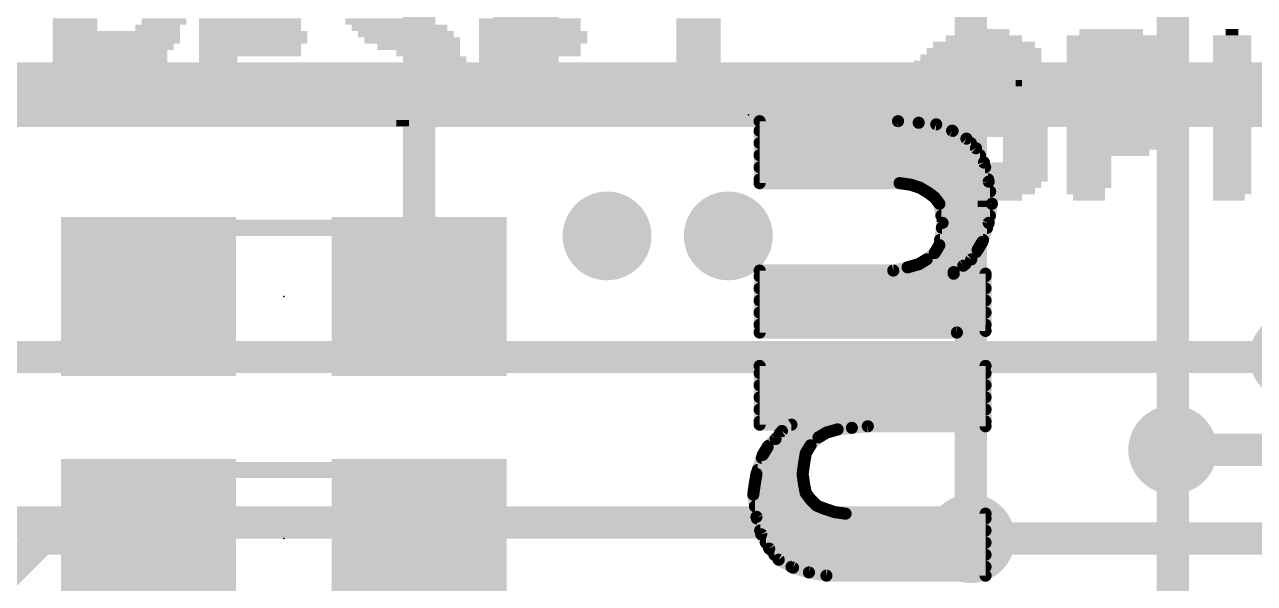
# Model space of a CAD drawing. Extents: x -29.2 to 57.4, y -20 to 37.1.
# Drawn here: x 18.31 to 26.04, y 19.02 to 22.54 of the extents above; entities that cross this region are included whole.
import ezdxf

# ---------------------------------------------------------------- set-up
doc = ezdxf.new("R2010")
doc.units = 0
for name, color, linetype in [('1', 12, 'CONTINUOUS'), ('16', 132, 'CONTINUOUS'), ('18', 110, 'CONTINUOUS'), ('21', 41, 'CONTINUOUS'), ('22', 40, 'CONTINUOUS'), ('23', 53, 'CONTINUOUS'), ('51', 53, 'CONTINUOUS')]:
    doc.layers.add(name, color=color, linetype=linetype)

# ---------------------------------------------------------------- blocks, each defined once
blk = doc.blocks.new('RECT')
blk.add_solid([(-0.5, -0.5), (0.5, -0.5), (-0.5, 0.5), (0.5, 0.5)])
blk = doc.blocks.new('ROUNDV')
at = {"const_width": 0.5}
blk.add_lwpolyline([(0, -0.25, 1), (0, 0.25, 1), (0, -0.25)], format="xyb", dxfattribs=at)

msp = doc.modelspace()

# ---------------------------------------------------------------- linework, layer by layer
at = {"layer": '1', "const_width": 0.2032}
for points in [[(24.257, 19.304), (24.257, 24.384)], [(20.789, 20.828), (20.789, 23.965)], [(25.527, 19.8628), (25.527, 22.86)], [(25.527, 19.8628), (25.527, 18.796)], [(18.161, 19.05), (18.415, 19.304)], [(18.415, 19.304), (19.089, 19.304)], [(20.789, 19.304), (20.789, 17.78)]]:
    msp.add_lwpolyline(points, dxfattribs=at)
at = {"layer": '1', "const_width": 0.1016}
for points in [[(20.7382, 20.828, 1), (20.8398, 20.828)], [(25.5778, 19.8628, 1), (25.4762, 19.8628)], [(25.4762, 19.8628, 1), (25.5778, 19.8628)], [(18.415, 19.3548, 1), (18.415, 19.2532)], [(18.4509, 19.2681, 1), (18.3791, 19.3399)], [(19.089, 19.2532, 1), (19.089, 19.3548)], [(20.8398, 19.304, 1), (20.7382, 19.304)], [(24.2062, 19.304, 1), (24.3078, 19.304)]]:
    msp.add_lwpolyline(points, format="xyb", dxfattribs=at)
at = {"layer": '16'}
for points, const_width in [([(21.463, 24.676), (21.463, 22.098)], 0.4064), ([(21.463, 22.098), (15.621, 22.098)], 0.4064), ([(26.7716, 22.098), (21.463, 22.098)], 0.4064), ([(17.78, 20.447), (26.289, 20.447)], 0.2032), ([(25.527, 19.8628), (26.8986, 19.8628)], 0.2032), ([(24.1808, 19.4056), (16.6624, 19.4056)], 0.2032), ([(24.257, 19.3294), (24.1808, 19.4056)], 0.2032), ([(24.257, 19.304), (24.257, 19.3294)], 0.2032), ([(24.257, 19.304), (26.7208, 19.304)], 0.2032)]:
    msp.add_lwpolyline(points, dxfattribs=dict(at, const_width=const_width))
for points, const_width in [([(21.463, 22.1996, 1), (21.463, 21.9964)], 0.2032), ([(21.463, 21.9964, 1), (21.463, 22.1996)], 0.2032), ([(21.3614, 22.098, 1), (21.5646, 22.098)], 0.2032), ([(25.527, 19.9136, 1), (25.527, 19.812)], 0.1016), ([(24.2167, 19.4415, 1), (24.1449, 19.3697)], 0.1016), ([(24.1808, 19.3548, 1), (24.1808, 19.4564)], 0.1016), ([(24.3078, 19.3294, 1), (24.2062, 19.3294)], 0.1016), ([(24.257, 19.3548, 1), (24.257, 19.2532)], 0.1016), ([(24.2211, 19.2935, 1), (24.2929, 19.3653)], 0.1016), ([(24.2062, 19.304, 1), (24.3078, 19.304)], 0.1016)]:
    msp.add_lwpolyline(points, format="xyb", dxfattribs=dict(at, const_width=const_width))
at = {"layer": '22', "const_width": 0.0762}
for points in [[(23.8, 21.931), (22.93, 21.931)], [(22.93, 21.931), (22.93, 21.541)], [(23.93, 21.921), (23.8, 21.931)], [(24.04, 21.911), (23.93, 21.921)], [(22.93, 21.8694), (24.1429, 21.8694)], [(24.14, 21.871), (24.04, 21.911)], [(24.23, 21.821), (24.14, 21.871)], [(22.93, 21.7932), (24.2578, 21.7932)], [(24.29, 21.761), (24.23, 21.821)], [(22.93, 21.717), (24.3144, 21.717)], [(24.34, 21.671), (24.29, 21.761)], [(22.93, 21.6408), (24.3476, 21.6408)], [(24.37, 21.551), (24.34, 21.671)], [(22.93, 21.5646), (24.3666, 21.5646)], [(22.93, 21.541), (23.81, 21.541)], [(23.81, 21.541), (23.88, 21.531)], [(23.88, 21.531), (23.94, 21.511)], [(24.39, 21.411), (24.37, 21.551)], [(23.94, 21.511), (23.99, 21.481)], [(23.9777, 21.4884), (24.3789, 21.4884)], [(23.99, 21.481), (24.03, 21.451)], [(24.03, 21.451), (24.06, 21.411)], [(24.0591, 21.4122), (24.3898, 21.4122)], [(24.06, 21.411), (24.08, 21.291)], [(24.37, 21.291), (24.39, 21.411)], [(24.0725, 21.336), (24.3775, 21.336)], [(24.08, 21.291), (24.06, 21.151)], [(24.0755, 21.2598), (24.3596, 21.2598)], [(24.33, 21.171), (24.37, 21.291)], [(24.06, 21.151), (24.03, 21.101)], [(24.0647, 21.1836), (24.3342, 21.1836)], [(24.3, 21.121), (24.33, 21.171)], [(24.03, 21.101), (23.98, 21.061)], [(24.0338, 21.1074), (24.2909, 21.1074)], [(24.26, 21.061), (24.3, 21.121)], [(23.77, 20.991), (22.93, 20.991)], [(22.93, 20.991), (22.93, 20.601)], [(23.86, 21.011), (23.77, 20.991)], [(23.93, 21.031), (23.86, 21.011)], [(23.98, 21.061), (23.93, 21.031)], [(23.9303, 21.0312), (24.2228, 21.0312)], [(24.15, 20.981), (24.21, 21.021)], [(24.21, 21.021), (24.26, 21.061)], [(22.93, 20.955), (24.35, 20.955)], [(24.15, 20.971), (24.15, 20.981)], [(24.35, 20.971), (24.15, 20.971)], [(24.35, 20.611), (24.35, 20.971)], [(22.93, 20.8788), (24.35, 20.8788)], [(22.93, 20.8026), (24.35, 20.8026)], [(22.93, 20.7264), (24.35, 20.7264)], [(22.93, 20.6502), (24.35, 20.6502)], [(24.17, 20.601), (24.35, 20.611)], [(22.93, 20.601), (24.17, 20.601)], [(22.93, 20.391), (22.93, 20.021)], [(24.35, 20.391), (22.93, 20.391)], [(24.35, 20.011), (24.35, 20.391)], [(22.93, 20.3454), (24.35, 20.3454)], [(22.93, 20.2692), (24.35, 20.2692)], [(22.93, 20.193), (24.35, 20.193)], [(22.93, 20.1168), (24.35, 20.1168)], [(22.93, 20.0406), (24.35, 20.0406)], [(22.93, 20.021), (23.13, 20.021)], [(23.13, 20.021), (23.07, 19.981)], [(23.35, 19.971), (23.42, 19.991)], [(23.42, 19.991), (23.51, 20.001)], [(23.51, 20.001), (23.61, 20.011)], [(23.61, 20.011), (24.35, 20.011)], [(23.03, 19.931), (22.98, 19.881)], [(23.07, 19.981), (23.03, 19.931)], [(23.0567, 19.9644), (23.339, 19.9644)], [(23.25, 19.891), (23.3, 19.941)], [(23.3, 19.941), (23.35, 19.971)], [(22.95, 19.831), (22.91, 19.711)], [(22.98, 19.881), (22.95, 19.831)], [(22.9872, 19.8882), (23.2483, 19.8882)], [(23.21, 19.781), (23.22, 19.841)], [(23.22, 19.841), (23.25, 19.891)], [(22.9437, 19.812), (23.2152, 19.812)], [(23.2, 19.711), (23.21, 19.781)], [(22.91, 19.711), (22.9, 19.651)], [(22.9183, 19.7358), (23.2035, 19.7358)], [(23.21, 19.641), (23.2, 19.711)], [(22.9, 19.651), (22.89, 19.581)], [(22.9014, 19.6596), (23.2073, 19.6596)], [(23.22, 19.591), (23.21, 19.641)], [(22.89, 19.581), (22.91, 19.441)], [(22.8903, 19.5834), (23.2257, 19.5834)], [(23.25, 19.551), (23.22, 19.591)], [(23.29, 19.511), (23.25, 19.551)], [(22.9005, 19.5072), (23.2995, 19.5072)], [(23.34, 19.491), (23.29, 19.511)], [(23.4, 19.471), (23.34, 19.491)], [(23.47, 19.461), (23.4, 19.471)], [(24.35, 19.461), (23.47, 19.461)], [(24.35, 19.071), (24.35, 19.461)], [(22.91, 19.441), (22.94, 19.331)], [(22.9127, 19.431), (24.35, 19.431)], [(22.9335, 19.3548), (24.35, 19.3548)], [(22.94, 19.331), (22.99, 19.241)], [(22.9691, 19.2786), (24.35, 19.2786)], [(22.99, 19.241), (23.05, 19.171)], [(23.0231, 19.2024), (24.35, 19.2024)], [(23.05, 19.171), (23.14, 19.121)], [(23.1306, 19.1262), (24.35, 19.1262)], [(23.14, 19.121), (23.24, 19.091)], [(23.24, 19.091), (23.35, 19.071)], [(23.35, 19.071), (24.35, 19.071)]]:
    msp.add_lwpolyline(points, dxfattribs=at)
at = {"layer": '22', "const_width": 0.0381}
for points in [[(22.93, 21.9501, 1), (22.93, 21.912)], [(22.949, 21.931, 1), (22.9109, 21.931)], [(23.8015, 21.95, 1), (23.7985, 21.912)], [(23.8, 21.912, 1), (23.8, 21.9501)], [(23.9317, 21.94, 1), (23.9283, 21.902)], [(23.9285, 21.902, 1), (23.9315, 21.94)], [(22.93, 21.8885, 1), (22.93, 21.8504)], [(24.0471, 21.9287, 1), (24.0329, 21.8933)], [(24.0383, 21.892, 1), (24.0417, 21.93)], [(24.1493, 21.8877, 1), (24.1307, 21.8543)], [(24.1329, 21.8533, 1), (24.1471, 21.8887)], [(24.1429, 21.8504, 1), (24.1429, 21.8885)], [(22.93, 21.8123, 1), (22.93, 21.7742)], [(24.2435, 21.8345, 1), (24.2165, 21.8075)], [(24.2207, 21.8043, 1), (24.2393, 21.8377)], [(24.2578, 21.7742, 1), (24.2578, 21.8123)], [(22.93, 21.7361, 1), (22.93, 21.698)], [(24.3067, 21.7703, 1), (24.2733, 21.7517)], [(24.2765, 21.7475, 1), (24.3035, 21.7745)], [(24.3144, 21.698, 1), (24.3144, 21.7361)], [(22.93, 21.6599, 1), (22.93, 21.6218)], [(24.3585, 21.6756, 1), (24.3215, 21.6664)], [(24.3233, 21.6617, 1), (24.3567, 21.6803)], [(24.3476, 21.6218, 1), (24.3476, 21.6599)], [(22.93, 21.5837, 1), (22.93, 21.5456)], [(22.93, 21.5601, 1), (22.93, 21.522)], [(23.8127, 21.5599, 1), (23.8073, 21.5221)], [(23.81, 21.522, 1), (23.81, 21.5601)], [(23.886, 21.5491, 1), (23.874, 21.5129)], [(23.8773, 21.5121, 1), (23.8827, 21.5499)], [(24.3889, 21.5537, 1), (24.3511, 21.5483)], [(24.3515, 21.5464, 1), (24.3885, 21.5556)], [(24.3666, 21.5456, 1), (24.3666, 21.5837)], [(22.9109, 21.541, 1), (22.949, 21.541)], [(23.9498, 21.5273, 1), (23.9302, 21.4947)], [(23.934, 21.4929, 1), (23.946, 21.5291)], [(23.9777, 21.5075, 1), (23.9777, 21.4694)], [(24.0014, 21.4962, 1), (23.9786, 21.4658)], [(23.9802, 21.4647, 1), (23.9998, 21.4973)], [(24.3789, 21.4694, 1), (24.3789, 21.5075)], [(24.0452, 21.4624, 1), (24.0148, 21.4396)], [(24.0186, 21.4358, 1), (24.0414, 21.4662)], [(24.0591, 21.4313, 1), (24.0591, 21.3932)], [(24.0788, 21.4141, 1), (24.0412, 21.4079)], [(24.0448, 21.3996, 1), (24.0752, 21.4224)], [(24.3711, 21.4083, 1), (24.4089, 21.4137)], [(24.4088, 21.4079, 1), (24.3712, 21.4141)], [(24.3898, 21.3932, 1), (24.3898, 21.4313)], [(24.0725, 21.3551, 1), (24.0725, 21.317)], [(24.3775, 21.317, 1), (24.3775, 21.3551)], [(24.0755, 21.2789, 1), (24.0755, 21.2408)], [(24.0989, 21.2883, 1), (24.0611, 21.2937)], [(24.0612, 21.2879, 1), (24.0988, 21.2941)], [(24.3512, 21.2941, 1), (24.3888, 21.2879)], [(24.3881, 21.285, 1), (24.3519, 21.297)], [(24.3596, 21.2408, 1), (24.3596, 21.2789)], [(24.0763, 21.1412, 1), (24.0437, 21.1608)], [(24.0647, 21.2027, 1), (24.0647, 21.1646)], [(24.3119, 21.177, 1), (24.3481, 21.165)], [(24.3463, 21.1612, 1), (24.3137, 21.1808)], [(24.3342, 21.1646, 1), (24.3342, 21.2027)], [(24.0137, 21.1108, 1), (24.0463, 21.0912)], [(24.0338, 21.1265, 1), (24.0338, 21.0884)], [(24.0419, 21.0861, 1), (24.0181, 21.1159)], [(24.0411, 21.1537, 1), (24.0789, 21.1483)], [(24.2837, 21.1308, 1), (24.3163, 21.1112)], [(24.3159, 21.1104, 1), (24.2841, 21.1316)], [(24.2909, 21.0884, 1), (24.2909, 21.1265)], [(22.93, 21.01, 1), (22.93, 20.9719)], [(22.949, 20.991, 1), (22.9109, 20.991)], [(23.7659, 21.0096, 1), (23.7741, 20.9724)], [(23.77, 20.9719, 1), (23.77, 21.01)], [(23.8548, 21.0293, 1), (23.8652, 20.9927)], [(23.8641, 20.9924, 1), (23.8559, 21.0296)], [(23.9202, 21.0473, 1), (23.9398, 21.0147)], [(23.9303, 21.0503, 1), (23.9303, 21.0122)], [(23.9352, 21.0127, 1), (23.9248, 21.0493)], [(23.9681, 21.0759, 1), (23.9919, 21.0461)], [(23.9898, 21.0447, 1), (23.9702, 21.0773)], [(24.1981, 21.0359, 1), (24.2219, 21.0061)], [(24.2206, 21.0051, 1), (24.1994, 21.0369)], [(24.2228, 21.0122, 1), (24.2228, 21.0503)], [(24.2441, 21.0716, 1), (24.2759, 21.0504)], [(24.2719, 21.0461, 1), (24.2481, 21.0759)], [(22.93, 20.9741, 1), (22.93, 20.936)], [(24.1394, 20.9969, 1), (24.1606, 20.9651)], [(24.15, 20.9901, 1), (24.15, 20.952)], [(24.1691, 20.981, 1), (24.131, 20.981)], [(24.131, 20.971, 1), (24.1691, 20.971)], [(24.3691, 20.971, 1), (24.331, 20.971)], [(24.35, 20.952, 1), (24.35, 20.9901)], [(24.35, 20.936, 1), (24.35, 20.9741)], [(22.93, 20.8979, 1), (22.93, 20.8598)], [(24.35, 20.8598, 1), (24.35, 20.8979)], [(22.93, 20.8217, 1), (22.93, 20.7836)], [(24.35, 20.7836, 1), (24.35, 20.8217)], [(22.93, 20.7455, 1), (22.93, 20.7074)], [(24.35, 20.7074, 1), (24.35, 20.7455)], [(22.93, 20.6693, 1), (22.93, 20.6312)], [(24.3511, 20.592, 1), (24.3489, 20.63)], [(24.35, 20.6312, 1), (24.35, 20.6693)], [(22.93, 20.6201, 1), (22.93, 20.582)], [(22.9109, 20.601, 1), (22.949, 20.601)], [(24.1689, 20.62, 1), (24.1711, 20.582)], [(24.17, 20.582, 1), (24.17, 20.6201)], [(24.331, 20.611, 1), (24.3691, 20.611)], [(22.949, 20.391, 1), (22.9109, 20.391)], [(22.93, 20.4101, 1), (22.93, 20.372)], [(24.3691, 20.391, 1), (24.331, 20.391)], [(24.35, 20.372, 1), (24.35, 20.4101)], [(22.93, 20.3645, 1), (22.93, 20.3264)], [(24.35, 20.3264, 1), (24.35, 20.3645)], [(22.93, 20.2883, 1), (22.93, 20.2502)], [(24.35, 20.2502, 1), (24.35, 20.2883)], [(22.93, 20.2121, 1), (22.93, 20.174)], [(24.35, 20.174, 1), (24.35, 20.2121)], [(22.93, 20.1359, 1), (22.93, 20.0978)], [(24.35, 20.0978, 1), (24.35, 20.1359)], [(22.93, 20.0597, 1), (22.93, 20.0216)], [(22.93, 20.0401, 1), (22.93, 20.002)], [(22.9109, 20.021, 1), (22.949, 20.021)], [(23.1406, 20.0051, 1), (23.1194, 20.0369)], [(23.13, 20.002, 1), (23.13, 20.0401)], [(23.4179, 20.0099, 1), (23.4221, 19.9721)], [(23.4252, 19.9727, 1), (23.4148, 20.0093)], [(23.5081, 20.02, 1), (23.5119, 19.982)], [(23.5121, 19.9821, 1), (23.5079, 20.0199)], [(23.61, 20.03, 1), (23.61, 19.9919)], [(23.6119, 19.992, 1), (23.6081, 20.03)], [(24.331, 20.011, 1), (24.3691, 20.011)], [(24.35, 20.0216, 1), (24.35, 20.0597)], [(24.35, 19.9919, 1), (24.35, 20.03)], [(23.0151, 19.9429, 1), (23.0449, 19.9191)], [(23.0435, 19.9175, 1), (23.0165, 19.9445)], [(23.0567, 19.9835, 1), (23.0567, 19.9454)], [(23.0594, 19.9969, 1), (23.0806, 19.9651)], [(23.0849, 19.9691, 1), (23.0551, 19.9929)], [(23.2902, 19.9573, 1), (23.3098, 19.9247)], [(23.3135, 19.9275, 1), (23.2865, 19.9545)], [(23.3448, 19.9893, 1), (23.3552, 19.9527)], [(23.339, 19.9454, 1), (23.339, 19.9835)], [(23.3598, 19.9547, 1), (23.3402, 19.9873)], [(22.9681, 19.825, 1), (22.9319, 19.837)], [(22.9665, 19.8945, 1), (22.9935, 19.8675)], [(22.9963, 19.8712, 1), (22.9637, 19.8908)], [(22.9872, 19.9073, 1), (22.9872, 19.8692)], [(23.2037, 19.8508, 1), (23.2363, 19.8312)], [(23.2388, 19.8379, 1), (23.2012, 19.8441)], [(23.2365, 19.9045, 1), (23.2635, 19.8775)], [(23.2663, 19.8812, 1), (23.2337, 19.9008)], [(23.2483, 19.8692, 1), (23.2483, 19.9073)], [(22.9437, 19.8311, 1), (22.9437, 19.793)], [(22.9337, 19.8408, 1), (22.9663, 19.8212)], [(23.1912, 19.7841, 1), (23.2288, 19.7779)], [(23.2289, 19.7783, 1), (23.1911, 19.7837)], [(23.2152, 19.793, 1), (23.2152, 19.8311)], [(22.8919, 19.717, 1), (22.9281, 19.705)], [(22.9288, 19.7079, 1), (22.8912, 19.7141)], [(22.9183, 19.7549, 1), (22.9183, 19.7168)], [(23.2189, 19.7137, 1), (23.1811, 19.7083)], [(23.1811, 19.7137, 1), (23.2189, 19.7083)], [(23.2035, 19.7168, 1), (23.2035, 19.7549)], [(22.8812, 19.6541, 1), (22.9188, 19.6479)], [(22.9189, 19.6483, 1), (22.8811, 19.6537)], [(22.9014, 19.6787, 1), (22.9014, 19.6406)], [(23.2287, 19.6447, 1), (23.1913, 19.6373)], [(23.1911, 19.6383, 1), (23.2289, 19.6437)], [(23.2073, 19.6406, 1), (23.2073, 19.6787)], [(22.9089, 19.5837, 1), (22.8711, 19.5783)], [(22.8711, 19.5837, 1), (22.9089, 19.5783)], [(22.8903, 19.6025, 1), (22.8903, 19.5644)], [(23.2352, 19.6024, 1), (23.2048, 19.5796)], [(23.2013, 19.5873, 1), (23.2387, 19.5947)], [(23.2257, 19.5644, 1), (23.2257, 19.6025)], [(23.2635, 19.5645, 1), (23.2365, 19.5375)], [(23.2348, 19.5396, 1), (23.2652, 19.5624)], [(22.9005, 19.5263, 1), (22.9005, 19.4882)], [(23.2971, 19.5287, 1), (23.2829, 19.4933)], [(23.2765, 19.4975, 1), (23.3035, 19.5245)], [(23.2995, 19.4882, 1), (23.2995, 19.5263)], [(23.346, 19.5091, 1), (23.334, 19.4729)], [(23.3329, 19.4733, 1), (23.3471, 19.5087)], [(23.4027, 19.4899, 1), (23.3973, 19.4521)], [(23.394, 19.4529, 1), (23.406, 19.4891)], [(23.47, 19.4801, 1), (23.47, 19.442)], [(23.4673, 19.4421, 1), (23.4727, 19.4799)], [(24.3691, 19.461, 1), (24.331, 19.461)], [(24.35, 19.442, 1), (24.35, 19.4801)], [(22.9284, 19.446, 1), (22.8916, 19.436)], [(22.8911, 19.4383, 1), (22.9289, 19.4437)], [(22.9127, 19.4501, 1), (22.9127, 19.412)], [(24.35, 19.412, 1), (24.35, 19.4501)], [(22.9335, 19.3739, 1), (22.9335, 19.3358)], [(22.9567, 19.3403, 1), (22.9233, 19.3217)], [(22.9216, 19.326, 1), (22.9584, 19.336)], [(24.35, 19.3358, 1), (24.35, 19.3739)], [(22.9691, 19.2977, 1), (22.9691, 19.2596)], [(23.0045, 19.2534, 1), (22.9755, 19.2286)], [(22.9733, 19.2317, 1), (23.0067, 19.2503)], [(24.35, 19.2596, 1), (24.35, 19.2977)], [(23.0231, 19.2215, 1), (23.0231, 19.1834)], [(23.0593, 19.1877, 1), (23.0407, 19.1543)], [(23.0355, 19.1586, 1), (23.0645, 19.1834)], [(24.35, 19.1834, 1), (24.35, 19.2215)], [(23.1306, 19.1453, 1), (23.1306, 19.1072)], [(23.1455, 19.1392, 1), (23.1345, 19.1028)], [(23.1307, 19.1043, 1), (23.1493, 19.1377)], [(23.2434, 19.1097, 1), (23.2366, 19.0723)], [(23.2345, 19.0728, 1), (23.2455, 19.1092)], [(23.35, 19.0901, 1), (23.35, 19.052)], [(23.3466, 19.0523, 1), (23.3534, 19.0897)], [(24.35, 19.1072, 1), (24.35, 19.1453)], [(24.35, 19.052, 1), (24.35, 19.0901)], [(24.331, 19.071, 1), (24.3691, 19.071)]]:
    msp.add_lwpolyline(points, format="xyb", dxfattribs=at)
at = {"layer": '23'}
for p in [(22.86, 21.971), (19.939, 20.828), (19.939, 19.304)]:
    msp.add_point(p, dxfattribs=at)
at = {"layer": '51', "const_width": 0.1016}
for points in [[(19.583, 21.26), (20.295, 21.26)], [(19.583, 20.409), (20.295, 20.409)], [(19.583, 19.736), (20.295, 19.736)]]:
    msp.add_lwpolyline(points, dxfattribs=at)
at = {"layer": '51', "const_width": 0.0508}
for points in [[(19.583, 21.2854, 1), (19.583, 21.2346)], [(20.295, 21.2346, 1), (20.295, 21.2854)], [(19.583, 20.4344, 1), (19.583, 20.3836)], [(20.295, 20.3836, 1), (20.295, 20.4344)], [(19.583, 19.7614, 1), (19.583, 19.7106)], [(20.295, 19.7106, 1), (20.295, 19.7614)]]:
    msp.add_lwpolyline(points, format="xyb", dxfattribs=at)

# ---------------------------------------------------------------- block references
at = {"layer": '1', "xscale": 1.1}
for p in [(19.089, 20.828), (20.789, 20.828), (19.089, 19.304), (20.789, 19.304)]:
    msp.add_blockref('RECT', p, dxfattribs=at)
at = {"layer": '18', "xscale": 0.5588, "yscale": 0.5588}
for p in [(21.971, 21.209), (21.971, 21.209), (22.733, 21.209), (22.733, 21.209), (26.289, 20.447), (26.289, 20.447), (25.527, 19.8628), (25.527, 19.8628), (24.257, 19.304), (24.257, 19.304)]:
    msp.add_blockref('ROUNDV', p, dxfattribs=at)
at = {"layer": '21', "yscale": 0.04}
for p, xscale in [((18.626, 22.559), 0.28), ((19.186, 22.559), 0.28), ((19.726, 22.559), 0.64), ((20.586, 22.559), 0.52), ((21.486, 22.559), 0.64), ((22.546, 22.559), 0.28), ((18.626, 22.519), 0.28), ((18.886, 22.479), 0.8), ((19.146, 22.519), 0.28), ((19.726, 22.519), 0.64), ((19.746, 22.479), 0.68), ((20.666, 22.519), 0.6), ((20.706, 22.479), 0.6), ((21.486, 22.519), 0.64), ((21.506, 22.479), 0.68), ((22.546, 22.519), 0.28), ((22.546, 22.479), 0.28), ((24.36, 22.491), 0.28), ((25.14, 22.491), 0.4), ((25.9, 22.491), 0.08), ((18.886, 22.439), 0.8), ((19.746, 22.439), 0.68), ((20.746, 22.439), 0.6), ((21.506, 22.439), 0.68), ((22.546, 22.439), 0.28), ((24.34, 22.411), 0.64), ((24.34, 22.451), 0.48), ((25.16, 22.451), 0.6), ((25.2, 22.411), 0.68), ((25.9, 22.451), 0.24), ((25.9, 22.411), 0.24), ((18.866, 22.399), 0.76), ((18.846, 22.359), 0.72), ((19.726, 22.399), 0.64), ((19.726, 22.359), 0.64), ((20.786, 22.399), 0.52), ((20.846, 22.359), 0.4), ((21.486, 22.399), 0.64), ((21.486, 22.359), 0.64), ((22.546, 22.399), 0.28), ((22.546, 22.359), 0.28), ((24.32, 22.331), 0.76), ((24.34, 22.371), 0.72), ((25.22, 22.371), 0.72), ((25.24, 22.331), 0.76), ((25.9, 22.371), 0.24), ((25.9, 22.331), 0.24), ((18.846, 22.319), 0.72), ((18.866, 22.279), 0.76), ((19.526, 22.319), 0.24), ((19.526, 22.279), 0.24), ((20.426, 22.279), 0.12), ((20.926, 22.319), 0.32), ((20.946, 22.279), 0.28), ((21.286, 22.319), 0.24), ((21.286, 22.279), 0.24), ((22.546, 22.319), 0.28), ((22.546, 22.279), 0.28), ((24.28, 22.251), 0.84), ((24.3, 22.291), 0.8), ((25.24, 22.291), 0.76), ((25.26, 22.251), 0.8), ((25.9, 22.291), 0.24), ((25.9, 22.251), 0.24), ((18.866, 22.239), 0.76), ((18.626, 22.199), 0.28), ((19.106, 22.199), 0.28), ((19.526, 22.239), 0.24), ((19.766, 22.199), 0.72), ((20.446, 22.199), 0.32), ((20.426, 22.239), 0.2), ((20.906, 22.199), 0.28), ((20.946, 22.239), 0.28), ((21.286, 22.239), 0.24), ((21.526, 22.199), 0.72), ((22.546, 22.239), 0.28), ((22.546, 22.199), 0.28), ((23.98, 22.171), 0.32), ((24.04, 22.211), 0.36), ((24.56, 22.211), 0.2), ((24.56, 22.171), 0.04), ((25, 22.211), 0.28), ((25, 22.171), 0.28), ((25.5, 22.211), 0.32), ((25.52, 22.171), 0.28), ((25.9, 22.211), 0.24), ((25.9, 22.171), 0.24), ((18.626, 22.159), 0.28), ((18.626, 22.119), 0.28), ((19.146, 22.159), 0.28), ((19.146, 22.119), 0.28), ((19.806, 22.159), 0.8), ((19.806, 22.119), 0.8), ((20.666, 22.159), 0.76), ((20.666, 22.119), 0.76), ((21.566, 22.159), 0.8), ((21.566, 22.119), 0.8), ((22.546, 22.159), 0.28), ((22.546, 22.119), 0.28), ((23.98, 22.131), 0.32), ((23.96, 22.091), 0.28), ((25, 22.131), 0.28), ((25, 22.091), 0.28), ((25.56, 22.131), 0.28), ((25.56, 22.091), 0.28), ((25.9, 22.131), 0.24), ((25.9, 22.091), 0.24), ((18.626, 22.079), 0.28), ((18.626, 22.039), 0.28), ((19.166, 22.079), 0.32), ((19.186, 22.039), 0.28), ((19.826, 22.079), 0.84), ((19.826, 22.039), 0.84), ((20.666, 22.079), 0.68), ((20.666, 22.039), 0.6), ((21.586, 22.079), 0.84), ((21.586, 22.039), 0.84), ((22.546, 22.079), 0.28), ((22.546, 22.039), 0.28), ((23.96, 22.051), 0.28), ((24.5, 22.051), 0.4), ((25, 22.051), 0.28), ((25.54, 22.051), 0.24), ((25.9, 22.051), 0.24), ((18.606, 21.999), 0.24), ((18.626, 21.959), 0.2), ((19.166, 21.999), 0.24), ((19.166, 21.959), 0.16), ((19.806, 21.999), 0.8), ((19.806, 21.959), 0.8), ((20.666, 21.999), 0.52), ((20.666, 21.959), 0.36), ((21.566, 21.999), 0.8), ((21.566, 21.959), 0.8), ((22.546, 21.999), 0.28), ((22.546, 21.959), 0.2), ((23.92, 21.971), 0.28), ((23.94, 22.011), 0.24), ((24.5, 22.011), 0.48), ((24.5, 21.971), 0.48), ((25, 22.011), 0.28), ((25.26, 21.971), 0.8), ((25.52, 22.011), 0.28), ((25.9, 22.011), 0.24), ((25.9, 21.971), 0.24), ((20.686, 21.919), 0.08), ((23.94, 21.931), 0.24), ((23.96, 21.891), 0.28), ((24.5, 21.931), 0.48), ((24.52, 21.891), 0.44), ((25.26, 21.931), 0.8), ((25.24, 21.891), 0.76), ((25.9, 21.931), 0.24), ((25.9, 21.891), 0.24), ((23.96, 21.851), 0.28), ((23.96, 21.811), 0.28), ((24.54, 21.851), 0.4), ((24.6, 21.811), 0.28), ((25.22, 21.851), 0.72), ((25.2, 21.811), 0.68), ((25.9, 21.851), 0.24), ((25.9, 21.811), 0.24), ((23.98, 21.771), 0.32), ((24.02, 21.731), 0.32), ((24.6, 21.771), 0.28), ((24.6, 21.731), 0.28), ((25.18, 21.771), 0.64), ((25.12, 21.731), 0.52), ((25.9, 21.771), 0.24), ((25.9, 21.731), 0.24), ((24.06, 21.691), 0.4), ((24.32, 21.651), 0.84), ((24.6, 21.691), 0.28), ((25, 21.691), 0.28), ((25, 21.651), 0.28), ((25.9, 21.691), 0.24), ((25.9, 21.651), 0.24), ((24.34, 21.611), 0.8), ((24.36, 21.571), 0.76), ((25, 21.611), 0.28), ((25, 21.571), 0.28), ((25.9, 21.611), 0.24), ((25.9, 21.571), 0.24), ((24.36, 21.531), 0.68), ((24.36, 21.491), 0.6), ((25, 21.531), 0.28), ((24.98, 21.491), 0.24), ((25.9, 21.531), 0.24), ((25.9, 21.491), 0.24), ((24.36, 21.451), 0.44), ((24.34, 21.411), 0.08), ((25, 21.451), 0.2), ((25.88, 21.451), 0.2)]:
    msp.add_blockref('RECT', p, dxfattribs=dict(at, xscale=xscale))
at = {"layer": '51', "xscale": 0.5001, "yscale": 0.95}
for p in [(19.3509, 20.8331), (20.5192, 20.8331), (19.3509, 19.3091), (20.5192, 19.3091)]:
    msp.add_blockref('RECT', p, dxfattribs=at)

doc.saveas('drawing.dxf')
